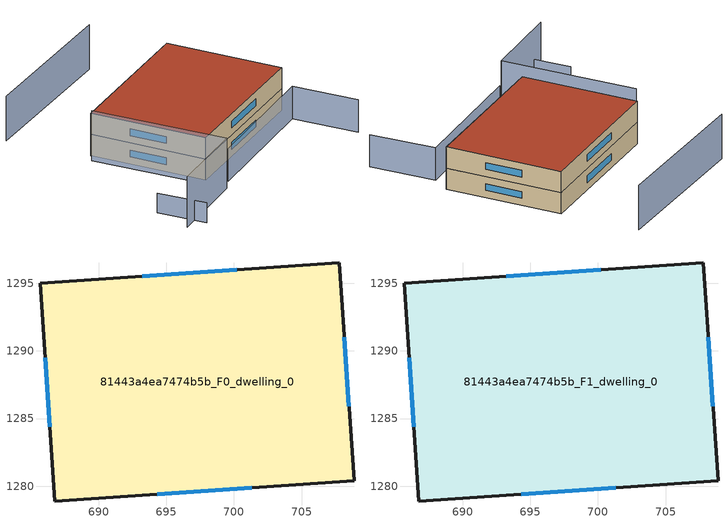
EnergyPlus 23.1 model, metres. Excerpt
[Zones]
81443a4ea7474b5b_F0_dwelling_0
 floor ground (EU_floor_Construction): 707.77,1296.53 708.88,1280.39 686.76,1278.87 685.65,1295.01 z0
 wall outside (EU_wall_Construction): 686.76,1278.87 708.88,1280.39 707.77,1296.53 685.65,1295.01 686.76,1278.87 z0:3
 window (EU_Window_Construction): 694.34,1279.39 701.31,1279.87 / 686.03,1289.49 686.38,1284.4 / 700.2,1296.01 693.23,1295.53 / 708.5,1285.92 708.15,1291.01 z1.03:1.97
81443a4ea7474b5b_F1_dwelling_0
 floor to 81443a4ea7474b5b_F0_dwelling_0 (EU_floor_Construction): 707.77,1296.53 708.88,1280.39 686.76,1278.87 685.65,1295.01 z3
 wall outside (EU_wall_Construction): 686.76,1278.87 708.88,1280.39 707.77,1296.53 685.65,1295.01 686.76,1278.87 z3:6
 window (EU_Window_Construction): 694.34,1279.39 701.31,1279.87 / 686.03,1289.49 686.38,1284.4 / 700.2,1296.01 693.23,1295.53 / 708.5,1285.92 708.15,1291.01 z4.03:4.97
 roof outside (EU_roof_Construction): 708.88,1280.39 707.77,1296.53 685.65,1295.01 686.76,1278.87 z6
shading: 687.93,1276.26 707.38,1277.95 / 707.38,1277.95 708.17,1268.84 z0:4.6; 675.68,1279.63 676.35,1272.81 z0:2.8; 684.47,1294.22 686.11,1275.41 / 686.11,1275.41 674.06,1274.36 z0:7.1; 706.86,1307.27 684.06,1306.48 z0:6.3
[Building]
EU S2 Campaign: North Axis=0; Terrain=City; Solar Distribution=FullExterior
[Site:Location]
Cape.Town.Intl.AP: Latitude=-33.965; Longitude=18.602; Time Zone=2; Elevation=46
[SizingPeriod:WeatherFileDays]
AnnualSizingPeriod: Begin Month=1; Begin Day of Month=1; End Month=12; End Day of Month=31; Day of Week for Start Day=Monday; Use Weather File Daylight Saving Period=No; Use Weather File Rain and Snow Indicators=No
[MATERIAL]
EU_InternalMass_Material: Roughness=MediumRough; Thickness=0.1; Conductivity=1; Density=1800; Specific Heat=900; Thermal Absorptance=0.9; Solar Absorptance=0.7; Visible Absorptance=0.7
[MATERIAL:NOMASS] Roughness=MediumRough; Thermal Absorptance=0.9; Solar Absorptance=0.7; Visible Absorptance=0.7
Name | Thermal Resistance
EU_wall_NoMass | 0.493876
EU_roof_NoMass | 0.449382
EU_floor_NoMass | 1.25
[WINDOWMATERIAL:SIMPLEGLAZINGSYSTEM]
EU_Window_SimpleGlazing: UFactor=4.4; Solar Heat Gain Coefficient=0.85; Visible Transmittance=0.85
[CONSTRUCTION]
EU_wall_Construction: EU_wall_NoMass
EU_roof_Construction: EU_roof_NoMass
EU_floor_Construction: EU_floor_NoMass
EU_Window_Construction: EU_Window_SimpleGlazing
EU_InternalMass_Construction: EU_InternalMass_Material
[ZONE] Type=1; Multiplier=1; Ceiling Height=autocalculate; Volume=1076.16; Floor Area=autocalculate; Part of Total Floor Area=Yes
81443a4ea7474b5b_F0_dwelling_0; 81443a4ea7474b5b_F1_dwelling_0
[INTERNALMASS] Construction=EU_InternalMass_Construction; Surface Area=358.719
Name | Zone or ZoneList
81443a4ea7474b5b_F0_dwelling_0_EU_InternalMass | 81443a4ea7474b5b_F0_dwelling_0
81443a4ea7474b5b_F1_dwelling_0_EU_InternalMass | 81443a4ea7474b5b_F1_dwelling_0
[OTHEREQUIPMENT] Fuel Type=Electricity; Design Level Calculation Method=Watts/Area; Power per Zone Floor Area=1; Fraction Latent=0; Fraction Radiant=0; Fraction Lost=0; Carbon Dioxide Generation Rate=0; EndUse Subcategory=EU_Step8_InternalGains
Name | Zone or ZoneList or Space or SpaceList | Schedule
EU_Step8_InternalGain_81443a4ea7474b5b_F0_dwelling_0_f000 | 81443a4ea7474b5b_F0_dwelling_0 | EU_Step8_GainSchedule_81443a4ea7474b5b_F0_dwelling_0_f000
EU_Step8_InternalGain_81443a4ea7474b5b_F1_dwelling_0_f000 | 81443a4ea7474b5b_F1_dwelling_0 | EU_Step8_GainSchedule_81443a4ea7474b5b_F1_dwelling_0_f000
[ZONEVENTILATION:DESIGNFLOWRATE] Schedule=EU_AlwaysOn; Design Flow Rate Calculation Method=AirChanges/Hour; Air Changes per Hour=0.64; Ventilation Type=Natural; Fan Pressure Rise=0; Fan Total Efficiency=1; Constant Term Coefficient=1; Temperature Term Coefficient=0; Velocity Term Coefficient=0; Velocity Squared Term Coefficient=0; Minimum Indoor Temperature=-100; Maximum Indoor Temperature=100; Delta Temperature=-100; Minimum Outdoor Temperature=-100; Maximum Outdoor Temperature=100; Maximum Wind Speed=40
Name | Zone or ZoneList or Space or SpaceList
EU_ConstantAir_81443a4ea7474b5b_F0_dwelling_0 | 81443a4ea7474b5b_F0_dwelling_0
EU_ConstantAir_81443a4ea7474b5b_F1_dwelling_0 | 81443a4ea7474b5b_F1_dwelling_0
[HVACTEMPLATE:THERMOSTAT] Constant Heating Setpoint=20; Constant Cooling Setpoint=50
EU_HeatOnly_81443a4ea7474b5b_F0_dwelling_0; EU_HeatOnly_81443a4ea7474b5b_F1_dwelling_0
[HVACTEMPLATE:ZONE:IDEALLOADSAIRSYSTEM] System Availability Schedule=EU_AlwaysOn; Maximum Heating Supply Air Temperature=50; Minimum Cooling Supply Air Temperature=13; Maximum Heating Supply Air Humidity Ratio=0.0156; Minimum Cooling Supply Air Humidity Ratio=0.0077; Heating Limit=NoLimit; Cooling Limit=NoLimit; Heating Availability Schedule=EU_AlwaysOn; Cooling Availability Schedule=EU_CoolingOff; Dehumidification Control Type=ConstantSensibleHeatRatio; Cooling Sensible Heat Ratio=0.7; Dehumidification Setpoint=60; Humidification Control Type=None; Humidification Setpoint=30; Outdoor Air Method=None; Outdoor Air Flow Rate per Person=0.00944; Outdoor Air Flow Rate per Zone Floor Area=0; Outdoor Air Flow Rate per Zone=0; Demand Controlled Ventilation Type=None; Outdoor Air Economizer Type=NoEconomizer; Heat Recovery Type=None; Sensible Heat Recovery Effectiveness=0.7; Latent Heat Recovery Effectiveness=0.65
Name | Template Thermostat
81443a4ea7474b5b_F0_dwelling_0 | EU_HeatOnly_81443a4ea7474b5b_F0_dwelling_0
81443a4ea7474b5b_F1_dwelling_0 | EU_HeatOnly_81443a4ea7474b5b_F1_dwelling_0
[SIZING:ZONE] Zone Cooling Design Supply Air Temperature Input Method=SupplyAirTemperature; Zone Cooling Design Supply Air Temperature=13; Zone Heating Design Supply Air Temperature Input Method=SupplyAirTemperature; Zone Heating Design Supply Air Temperature=50; Zone Cooling Design Supply Air Humidity Ratio=0.008; Zone Heating Design Supply Air Humidity Ratio=0.008; Cooling Design Air Flow Method=DesignDay; Cooling Design Air Flow Rate=0; Cooling Minimum Air Flow per Zone Floor Area=0.000762; Cooling Minimum Air Flow=0; Cooling Minimum Air Flow Fraction=0.2; Heating Design Air Flow Method=DesignDay; Heating Design Air Flow Rate=0; Heating Maximum Air Flow per Zone Floor Area=0.002032; Heating Maximum Air Flow=0.141576; Heating Maximum Air Flow Fraction=0.3; Account for Dedicated Outdoor Air System=No; Dedicated Outdoor Air System Control Strategy=NeutralSupplyAir; Dedicated Outdoor Air Low Setpoint Temperature for Design=autosize; Dedicated Outdoor Air High Setpoint Temperature for Design=autosize; Zone Load Sizing Method=Sensible Load Only No Latent Load; Zone Latent Cooling Design Supply Air Humidity Ratio Input Method=HumidityRatioDifference; Zone Cooling Design Supply Air Humidity Ratio Difference=0.005; Zone Latent Heating Design Supply Air Humidity Ratio Input Method=HumidityRatioDifference; Zone Humidification Design Supply Air Humidity Ratio Difference=0.005
81443a4ea7474b5b_F0_dwelling_0; 81443a4ea7474b5b_F1_dwelling_0
[SCHEDULE:CONSTANT]
Name | Hourly Value
EU_AlwaysOn | 1
EU_CoolingOff | 0
[SCHEDULE:FILE] Column Number=1; Rows to Skip at Top=0; Number of Hours of Data=8760; Column Separator=Comma; Interpolate to Timestep=No; Minutes per Item=60; Adjust Schedule for Daylight Savings=Yes
Name | File
EU_Step8_GainSchedule_81443a4ea7474b5b_F0_dwelling_0_f000 | ../../schedules/81443a4ea7474b5b/81443a4ea7474b5b_F0_dwelling_0_f000_gain.csv
EU_Step8_GainSchedule_81443a4ea7474b5b_F1_dwelling_0_f000 | ../../schedules/81443a4ea7474b5b/81443a4ea7474b5b_F1_dwelling_0_f000_gain.csv
